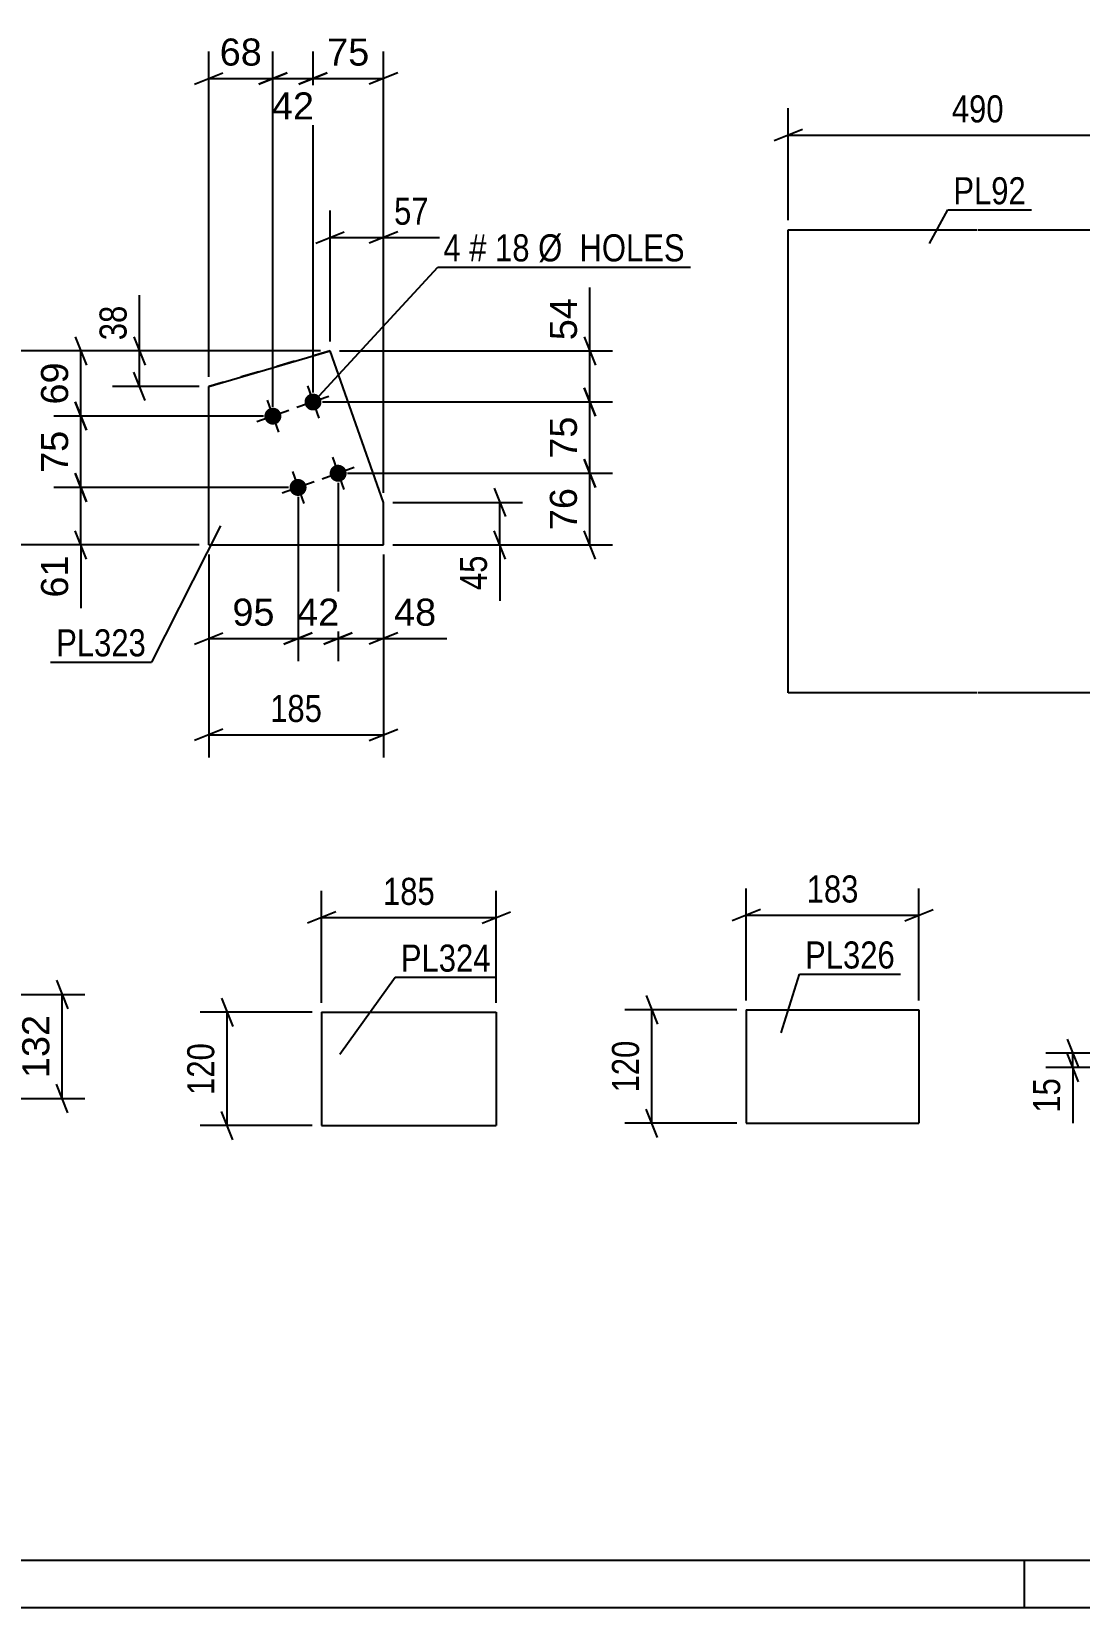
# Model space of a CAD drawing. Header units: millimetres. Extents: x 0 to 420, y 0 to 297.
# Drawn here: x 104.9 to 215.8, y 0 to 166.7 of the extents above; entities that cross this region are included whole.
import ezdxf

# ---------------------------------------------------------------- set-up
doc = ezdxf.new("R2010")
doc.units = ezdxf.units.MM
doc.linetypes.add('DXK_LINE_DOT2', pattern=[3.9198, 1.9599, -1.9599])
doc.styles.add('Arial', font='ARIAL.TTF', dxfattribs={"height": 0.2})
doc.styles.add('Arial Narrow', font='ARIALN.TTF', dxfattribs={"height": 0.2})

# ---------------------------------------------------------------- blocks, each defined once
blk = doc.blocks.new('Unknown-284928470-1132')
at = {"color": 5, "linetype": 'Continuous'}
for p, q in [((5, 5), (415, 5)), ((210, 0), (210, 5)), ((0, 0), (420, 0))]:
    blk.add_line(p, q, dxfattribs=at)
blk = doc.blocks.new('Part-284928470-2179 - 2163')
at = {"color": 2, "linetype": 'Continuous'}
for p, q in [((185.01, 96.74), (185.01, 145.74)), ((185.01, 145.74), (205.01, 145.74)), ((205.11, 145.74), (225.11, 145.74)), ((225.11, 145.74), (225.11, 96.74)), ((205.01, 96.74), (185.01, 96.74)), ((225.11, 96.74), (205.11, 96.74))]:
    blk.add_line(p, q, dxfattribs=at)
blk = doc.blocks.new('Part-284928470-2223 - 2207')
at = {"color": 2, "linetype": 'Continuous'}
for p, q in [((180.56, 63.22), (180.56, 51.22)), ((180.56, 63.22), (198.83, 63.22)), ((198.83, 63.22), (198.83, 51.22)), ((180.56, 51.22), (198.83, 51.22))]:
    blk.add_line(p, q, dxfattribs=at)
blk = doc.blocks.new('Part-284928470-2266 - 2250')
at = {"color": 2, "linetype": 'Continuous'}
for p, q in [((135.61, 62.97), (135.61, 50.97)), ((135.61, 62.97), (154.11, 62.97)), ((154.11, 62.97), (154.11, 50.97)), ((135.61, 50.97), (154.11, 50.97))]:
    blk.add_line(p, q, dxfattribs=at)
blk = doc.blocks.new('Part-284928470-2538 - 2522')
at = {"color": 2, "linetype": 'Continuous'}
for p, q in [((123.67, 129.17), (136.51, 132.92)), ((142.17, 116.89), (136.51, 132.92)), ((123.67, 112.4), (123.67, 129.17)), ((142.17, 112.4), (142.17, 116.89)), ((123.67, 112.4), (142.17, 112.4))]:
    blk.add_line(p, q, dxfattribs=at)
at = {"color": 7, "linetype": 'DXK_LINE_DOT2'}
for p, q in [((136.51, 132.92), (123.67, 129.17)), ((123.67, 112.4), (142.17, 112.4))]:
    blk.add_line(p, q, dxfattribs=at)
blk = doc.blocks.new('Bolt-284928470-2543 - 2522')
at = {"linetype": 'Continuous'}
for points in [[(134.43, 128.37), (134.61, 128.41), (134.8, 128.41), (134.98, 128.37), (135.16, 128.3), (135.31, 128.19), (135.43, 128.05), (135.53, 127.88), (135.59, 127.7), (135.61, 127.52), (135.59, 127.33), (135.53, 127.15), (135.44, 126.99), (135.31, 126.85), (135.16, 126.74), (134.99, 126.66), (134.8, 126.62), (134.61, 126.62), (134.43, 126.66), (134.26, 126.73), (134.11, 126.85), (133.98, 126.98), (133.89, 127.15), (133.83, 127.33), (133.81, 127.51), (133.83, 127.7), (133.88, 127.88), (133.98, 128.04), (134.1, 128.18), (134.26, 128.29)], [(130.18, 126.87), (130.37, 126.91), (130.56, 126.91), (130.74, 126.87), (130.91, 126.8), (131.06, 126.69), (131.19, 126.55), (131.29, 126.38), (131.34, 126.21), (131.36, 126.02), (131.34, 125.83), (131.29, 125.65), (131.19, 125.49), (131.07, 125.35), (130.92, 125.24), (130.74, 125.16), (130.56, 125.12), (130.37, 125.12), (130.19, 125.16), (130.02, 125.24), (129.86, 125.35), (129.74, 125.49), (129.64, 125.65), (129.58, 125.83), (129.56, 126.01), (129.58, 126.2), (129.64, 126.38), (129.73, 126.54), (129.86, 126.68), (130.01, 126.8)], [(137.09, 120.83), (137.27, 120.87), (137.46, 120.87), (137.65, 120.83), (137.82, 120.75), (137.97, 120.64), (138.1, 120.5), (138.19, 120.34), (138.25, 120.16), (138.27, 119.97), (138.25, 119.79), (138.19, 119.61), (138.1, 119.44), (137.97, 119.3), (137.82, 119.19), (137.65, 119.12), (137.47, 119.08), (137.28, 119.08), (137.09, 119.12), (136.92, 119.19), (136.77, 119.3), (136.64, 119.44), (136.55, 119.6), (136.49, 119.78), (136.47, 119.97), (136.49, 120.16), (136.55, 120.34), (136.64, 120.5), (136.77, 120.64), (136.92, 120.75)], [(132.85, 119.33), (133.03, 119.37), (133.22, 119.37), (133.4, 119.33), (133.58, 119.25), (133.73, 119.14), (133.85, 119), (133.95, 118.84), (134.01, 118.66), (134.03, 118.48), (134.01, 118.29), (133.95, 118.11), (133.86, 117.95), (133.73, 117.81), (133.58, 117.69), (133.41, 117.62), (133.22, 117.58), (133.04, 117.58), (132.85, 117.62), (132.68, 117.69), (132.53, 117.8), (132.4, 117.94), (132.31, 118.11), (132.25, 118.28), (132.23, 118.47), (132.25, 118.66), (132.3, 118.84), (132.4, 119), (132.52, 119.14), (132.68, 119.25)]]:
    blk.add_hatch(color=1, dxfattribs=at).paths.add_polyline_path(points)
at = {"color": 1, "linetype": 'Continuous'}
for p, q in [((134.11, 129.21), (135.31, 125.82)), ((129.86, 127.71), (131.06, 124.32)), ((136.4, 128.11), (133.01, 126.92)), ((132.16, 126.62), (128.77, 125.42)), ((132.53, 120.17), (133.73, 116.78)), ((139.07, 120.57), (135.67, 119.37)), ((136.77, 121.67), (137.97, 118.27)), ((134.82, 119.07), (131.43, 117.87))]:
    blk.add_line(p, q, dxfattribs=at)
blk = doc.blocks.new('StraightDimension-284928470-1587 - 1568')
at = {"color": 7, "linetype": 'Continuous'}
for p, q in [((107.55, 66.34), (108.75, 63.34)), ((98.95, 64.84), (110.55, 64.84)), ((108.15, 53.84), (108.15, 64.84)), ((108.75, 52.34), (107.55, 55.34)), ((94.95, 53.84), (110.55, 53.84))]:
    blk.add_line(p, q, dxfattribs=at)
at = {"color": 0}
blk.add_wipeout([(107.4, 63.27), (103.2, 63.27), (103.2, 55.4), (107.4, 55.4)], dxfattribs=at)
at = {"color": 3, "style": 'Arial'}
blk.add_text('132', height=2.865, rotation=90.0002, dxfattribs=at).set_placement((106.8, 56))
blk = doc.blocks.new('StraightDimension-284928470-2142 - 2104')
at = {"color": 7, "linetype": 'Continuous'}
for p, q in [((214.53, 60.12), (215.73, 57.12)), ((224.13, 58.62), (212.28, 58.62)), ((215.73, 55.62), (214.53, 58.62)), ((215.13, 57.12), (215.13, 58.62)), ((225.63, 57.12), (212.28, 57.12))]:
    blk.add_line(p, q, dxfattribs=at)
at = {"color": 0}
blk.add_wipeout([(214.38, 56.6), (210.18, 56.6), (210.18, 51.74), (214.38, 51.74)], dxfattribs=at)
at = {"color": 7, "linetype": 'Continuous'}
blk.add_line((215.13, 57.12), (215.13, 51.22), dxfattribs=at)
blk.add_line((215.13, 57.12), (215.13, 51.22), dxfattribs=at)
at = {"color": 3, "style": 'Arial Narrow'}
blk.add_text('15', height=2.863, rotation=90.0002, dxfattribs=at).set_placement((213.78, 52.34))
blk = doc.blocks.new('StraightDimension-284928470-2193 - 2163')
at = {"color": 7, "linetype": 'Continuous'}
for p, q in [((185.01, 146.74), (185.01, 158.59)), ((225.11, 146.74), (225.11, 158.59)), ((186.51, 156.34), (183.51, 155.14)), ((185.01, 155.74), (225.11, 155.74)), ((223.61, 155.14), (226.61, 156.34))]:
    blk.add_line(p, q, dxfattribs=at)
at = {"color": 0}
blk.add_wipeout([(208.4, 156.49), (208.4, 160.69), (201.72, 160.69), (201.72, 156.49)], dxfattribs=at)
at = {"color": 3, "style": 'Arial Narrow'}
blk.add_text('490', height=2.863, dxfattribs=at).set_placement((202.32, 157.09))
blk = doc.blocks.new('StraightDimension-284928470-2225 - 2207')
at = {"color": 7, "linetype": 'Continuous'}
for p, q in [((169.96, 64.72), (171.16, 61.72)), ((179.56, 63.22), (167.71, 63.22)), ((170.56, 51.22), (170.56, 63.22)), ((171.16, 49.72), (169.96, 52.72)), ((179.56, 51.22), (167.71, 51.22))]:
    blk.add_line(p, q, dxfattribs=at)
at = {"color": 0}
blk.add_wipeout([(169.81, 60.57), (165.61, 60.57), (165.61, 53.88), (169.81, 53.88)], dxfattribs=at)
at = {"color": 3, "style": 'Arial Narrow'}
blk.add_text('120', height=2.863, rotation=90.0002, dxfattribs=at).set_placement((169.21, 54.48))
blk = doc.blocks.new('StraightDimension-284928470-2236 - 2207')
at = {"color": 7, "linetype": 'Continuous'}
for p, q in [((180.56, 64.22), (180.56, 76.07)), ((198.83, 64.22), (198.83, 76.07)), ((182.06, 73.82), (179.06, 72.62)), ((197.33, 72.62), (200.33, 73.82)), ((180.56, 73.22), (198.83, 73.22))]:
    blk.add_line(p, q, dxfattribs=at)
at = {"color": 0}
blk.add_wipeout([(193.04, 73.97), (193.04, 78.17), (186.36, 78.17), (186.36, 73.97)], dxfattribs=at)
at = {"color": 3, "style": 'Arial Narrow'}
blk.add_text('183', height=2.863, dxfattribs=at).set_placement((186.96, 74.57))
blk = doc.blocks.new('StraightDimension-284928470-2268 - 2250')
at = {"color": 7, "linetype": 'Continuous'}
for p, q in [((125.01, 64.47), (126.21, 61.47)), ((134.61, 62.97), (122.76, 62.97)), ((125.61, 50.97), (125.61, 62.97)), ((126.21, 49.47), (125.01, 52.47)), ((134.61, 50.97), (122.76, 50.97))]:
    blk.add_line(p, q, dxfattribs=at)
at = {"color": 0}
blk.add_wipeout([(124.86, 60.31), (120.66, 60.31), (120.66, 53.62), (124.86, 53.62)], dxfattribs=at)
at = {"color": 3, "style": 'Arial Narrow'}
blk.add_text('120', height=2.863, rotation=90.0002, dxfattribs=at).set_placement((124.26, 54.22))
blk = doc.blocks.new('StraightDimension-284928470-2279 - 2250')
at = {"color": 7, "linetype": 'Continuous'}
for p, q in [((135.61, 63.97), (135.61, 75.82)), ((154.11, 63.97), (154.11, 75.82)), ((137.11, 73.57), (134.11, 72.37)), ((152.61, 72.37), (155.61, 73.57)), ((135.61, 72.97), (154.11, 72.97))]:
    blk.add_line(p, q, dxfattribs=at)
at = {"color": 0}
blk.add_wipeout([(148.2, 73.72), (148.2, 77.92), (141.52, 77.92), (141.52, 73.72)], dxfattribs=at)
at = {"color": 3, "style": 'Arial Narrow'}
blk.add_text('185', height=2.863, dxfattribs=at).set_placement((142.12, 74.32))
blk = doc.blocks.new('StraightDimension-284928470-2656 - 2522')
at = {"color": 7, "linetype": 'Continuous'}
for p, q in [((163.39, 121.47), (164.59, 118.47)), ((138.37, 119.97), (166.39, 119.97)), ((163.99, 112.4), (163.99, 119.97)), ((164.59, 110.9), (163.39, 113.9)), ((143.17, 112.4), (166.39, 112.4))]:
    blk.add_line(p, q, dxfattribs=at)
at = {"color": 0}
blk.add_wipeout([(163.24, 119.01), (159.04, 119.01), (159.04, 113.36), (163.24, 113.36)], dxfattribs=at)
at = {"color": 3, "style": 'Arial'}
blk.add_text('76', height=2.865, rotation=90.0002, dxfattribs=at).set_placement((162.64, 113.96))
blk = doc.blocks.new('StraightDimension-284928470-2545 - 2522')
at = {"color": 7, "linetype": 'Continuous'}
for p, q in [((136.51, 133.92), (136.51, 147.77)), ((142.17, 117.89), (142.17, 147.77)), ((135.01, 144.32), (138.01, 145.52)), ((143.67, 145.52), (140.67, 144.32)), ((136.51, 144.92), (142.17, 144.92))]:
    blk.add_line(p, q, dxfattribs=at)
at = {"color": 0}
blk.add_wipeout([(147.55, 145.67), (147.55, 149.87), (142.69, 149.87), (142.69, 145.67)], dxfattribs=at)
at = {"color": 7, "linetype": 'Continuous'}
blk.add_line((142.17, 144.92), (148.08, 144.92), dxfattribs=at)
blk.add_line((142.17, 144.92), (148.08, 144.92), dxfattribs=at)
at = {"color": 3, "style": 'Arial Narrow'}
blk.add_text('57', height=2.863, dxfattribs=at).set_placement((143.29, 146.27))
blk = doc.blocks.new('StraightDimension-284928470-2570 - 2522')
at = {"color": 7, "linetype": 'Continuous'}
for p, q in [((153.87, 118.39), (155.07, 115.39)), ((143.17, 116.89), (156.87, 116.89)), ((154.47, 112.4), (154.47, 116.89)), ((155.07, 110.9), (153.87, 113.9)), ((143.17, 112.4), (156.87, 112.4))]:
    blk.add_line(p, q, dxfattribs=at)
at = {"color": 0}
blk.add_wipeout([(153.72, 111.88), (149.52, 111.88), (149.52, 107.02), (153.72, 107.02)], dxfattribs=at)
at = {"color": 7, "linetype": 'Continuous'}
blk.add_line((154.47, 112.4), (154.47, 106.5), dxfattribs=at)
blk.add_line((154.47, 112.4), (154.47, 106.5), dxfattribs=at)
at = {"color": 3, "style": 'Arial Narrow'}
blk.add_text('45', height=2.863, rotation=90.0002, dxfattribs=at).set_placement((153.12, 107.62))
blk = doc.blocks.new('StraightDimension-284928470-2556 - 2522')
at = {"color": 7, "linetype": 'Continuous'}
for p, q in [((123.67, 111.4), (123.67, 89.92)), ((142.17, 111.4), (142.17, 89.92)), ((125.17, 92.92), (122.17, 91.72)), ((123.67, 92.32), (142.17, 92.32)), ((140.67, 91.72), (143.67, 92.92))]:
    blk.add_line(p, q, dxfattribs=at)
at = {"color": 0}
blk.add_wipeout([(136.26, 93.07), (136.26, 97.27), (129.58, 97.27), (129.58, 93.07)], dxfattribs=at)
at = {"color": 3, "style": 'Arial Narrow'}
blk.add_text('185', height=2.863, dxfattribs=at).set_placement((130.18, 93.67))
blk = doc.blocks.new('StraightDimension-284928470-2561 - 2522')
at = {"color": 7, "linetype": 'Continuous'}
for p, q in [((115.73, 134.42), (116.93, 131.42)), ((135.51, 132.92), (113.48, 132.92)), ((116.33, 129.17), (116.33, 132.92)), ((116.93, 127.67), (115.73, 130.67)), ((122.67, 129.17), (113.48, 129.17))]:
    blk.add_line(p, q, dxfattribs=at)
at = {"color": 0}
blk.add_wipeout([(115.58, 138.31), (111.38, 138.31), (111.38, 133.45), (115.58, 133.45)], dxfattribs=at)
at = {"color": 7, "linetype": 'Continuous'}
blk.add_line((116.33, 132.92), (116.33, 138.83), dxfattribs=at)
blk.add_line((116.33, 132.92), (116.33, 138.83), dxfattribs=at)
at = {"color": 3, "style": 'Arial Narrow'}
blk.add_text('38', height=2.863, rotation=90.0002, dxfattribs=at).set_placement((114.98, 134.05))
blk = doc.blocks.new('StraightDimension-284928470-2577 - 2522')
at = {"color": 7, "linetype": 'Continuous'}
for p, q in [((109.54, 134.42), (110.74, 131.42)), ((135.51, 132.92), (107.29, 132.92)), ((110.14, 126.02), (110.14, 132.92)), ((110.74, 124.52), (109.54, 127.52)), ((129.46, 126.02), (107.29, 126.02))]:
    blk.add_line(p, q, dxfattribs=at)
at = {"color": 0}
blk.add_wipeout([(109.39, 132.29), (105.19, 132.29), (105.19, 126.65), (109.39, 126.65)], dxfattribs=at)
at = {"color": 3, "style": 'Arial'}
blk.add_text('69', height=2.865, rotation=90.0002, dxfattribs=at).set_placement((108.79, 127.25))
blk = doc.blocks.new('StraightDimension-284928470-2585 - 2522')
at = {"color": 7, "linetype": 'Continuous'}
for p, q in [((109.54, 127.52), (110.74, 124.52)), ((129.46, 126.02), (107.29, 126.02)), ((110.14, 118.47), (110.14, 126.02)), ((132.13, 118.47), (107.29, 118.47)), ((110.74, 116.97), (109.54, 119.97))]:
    blk.add_line(p, q, dxfattribs=at)
at = {"color": 0}
blk.add_wipeout([(109.39, 125.07), (105.19, 125.07), (105.19, 119.42), (109.39, 119.42)], dxfattribs=at)
at = {"color": 3, "style": 'Arial'}
blk.add_text('75', height=2.865, rotation=90.0002, dxfattribs=at).set_placement((108.79, 120.02))
blk = doc.blocks.new('StraightDimension-284928470-2593 - 2522')
at = {"color": 7, "linetype": 'Continuous'}
for p, q in [((132.13, 118.47), (107.29, 118.47)), ((109.54, 119.97), (110.74, 116.97)), ((110.14, 112.4), (110.14, 118.47)), ((110.74, 110.9), (109.54, 113.9)), ((122.67, 112.4), (107.29, 112.4))]:
    blk.add_line(p, q, dxfattribs=at)
at = {"color": 0}
blk.add_wipeout([(109.39, 111.88), (105.19, 111.88), (105.19, 106.23), (109.39, 106.23)], dxfattribs=at)
at = {"color": 7, "linetype": 'Continuous'}
blk.add_line((110.14, 112.4), (110.14, 105.7), dxfattribs=at)
blk.add_line((110.14, 112.4), (110.14, 105.7), dxfattribs=at)
at = {"color": 3, "style": 'Arial'}
blk.add_text('61', height=2.865, rotation=90.0002, dxfattribs=at).set_placement((108.79, 106.83))
blk = doc.blocks.new('StraightDimension-284928470-2600 - 2522')
at = {"color": 7, "linetype": 'Continuous'}
for p, q in [((134.71, 128.52), (134.71, 164.6)), ((142.17, 117.89), (142.17, 164.6)), ((133.21, 161.15), (136.21, 162.35)), ((134.71, 161.75), (142.17, 161.75)), ((143.67, 162.35), (140.67, 161.15))]:
    blk.add_line(p, q, dxfattribs=at)
at = {"color": 0}
blk.add_wipeout([(141.26, 162.5), (141.26, 166.7), (135.61, 166.7), (135.61, 162.5)], dxfattribs=at)
at = {"color": 3, "style": 'Arial'}
blk.add_text('75', height=2.865, dxfattribs=at).set_placement((136.21, 163.1))
blk = doc.blocks.new('StraightDimension-284928470-2610 - 2522')
at = {"color": 7, "linetype": 'Continuous'}
for p, q in [((130.46, 127.02), (130.46, 164.15)), ((134.71, 128.52), (134.71, 164.15)), ((128.96, 161.15), (131.96, 162.35)), ((130.46, 161.75), (134.71, 161.75)), ((136.21, 162.35), (133.21, 161.15))]:
    blk.add_line(p, q, dxfattribs=at)
at = {"color": 0}
blk.add_wipeout([(135.41, 156.8), (135.41, 161), (129.76, 161), (129.76, 156.8)], dxfattribs=at)
at = {"color": 3, "style": 'Arial'}
blk.add_text('42', height=2.865, dxfattribs=at).set_placement((130.36, 157.4))
blk = doc.blocks.new('StraightDimension-284928470-2620 - 2522')
at = {"color": 7, "linetype": 'Continuous'}
for p, q in [((123.67, 130.17), (123.67, 164.6)), ((130.46, 127.02), (130.46, 164.6)), ((122.17, 161.15), (125.17, 162.35)), ((123.67, 161.75), (130.46, 161.75)), ((131.96, 162.35), (128.96, 161.15))]:
    blk.add_line(p, q, dxfattribs=at)
at = {"color": 0}
blk.add_wipeout([(129.89, 162.5), (129.89, 166.7), (124.24, 166.7), (124.24, 162.5)], dxfattribs=at)
at = {"color": 3, "style": 'Arial'}
blk.add_text('68', height=2.865, dxfattribs=at).set_placement((124.84, 163.1))
blk = doc.blocks.new('StraightDimension-284928470-2631 - 2522')
at = {"color": 7, "linetype": 'Continuous'}
for p, q in [((101.24, 131.42), (100.04, 134.42)), ((135.51, 132.92), (97.79, 132.92)), ((100.64, 112.4), (100.64, 132.92)), ((100.04, 113.9), (101.24, 110.9)), ((122.67, 112.4), (97.79, 112.4))]:
    blk.add_line(p, q, dxfattribs=at)
at = {"color": 0}
blk.add_wipeout([(99.89, 126.01), (95.69, 126.01), (95.69, 119.32), (99.89, 119.32)], dxfattribs=at)
at = {"color": 3, "style": 'Arial Narrow'}
blk.add_text('205', height=2.863, rotation=90.0002, dxfattribs=at).set_placement((99.29, 119.92))
blk = doc.blocks.new('StraightDimension-284928470-2640 - 2522')
at = {"color": 7, "linetype": 'Continuous'}
for p, q in [((163.39, 134.42), (164.59, 131.42)), ((137.51, 132.92), (166.39, 132.92)), ((163.99, 127.52), (163.99, 132.92)), ((164.59, 126.02), (163.39, 129.02)), ((135.71, 127.52), (166.39, 127.52))]:
    blk.add_line(p, q, dxfattribs=at)
at = {"color": 0}
blk.add_wipeout([(163.24, 139.1), (159.04, 139.1), (159.04, 133.45), (163.24, 133.45)], dxfattribs=at)
at = {"color": 7, "linetype": 'Continuous'}
blk.add_line((163.99, 132.92), (163.99, 139.62), dxfattribs=at)
blk.add_line((163.99, 132.92), (163.99, 139.62), dxfattribs=at)
at = {"color": 3, "style": 'Arial'}
blk.add_text('54', height=2.865, rotation=90.0002, dxfattribs=at).set_placement((162.64, 134.05))
blk = doc.blocks.new('StraightDimension-284928470-2648 - 2522')
at = {"color": 7, "linetype": 'Continuous'}
for p, q in [((163.39, 129.02), (164.59, 126.02)), ((135.71, 127.52), (166.39, 127.52)), ((163.99, 119.97), (163.99, 127.52)), ((164.59, 118.47), (163.39, 121.47)), ((138.37, 119.97), (166.39, 119.97))]:
    blk.add_line(p, q, dxfattribs=at)
at = {"color": 0}
blk.add_wipeout([(163.24, 126.57), (159.04, 126.57), (159.04, 120.92), (163.24, 120.92)], dxfattribs=at)
at = {"color": 3, "style": 'Arial'}
blk.add_text('75', height=2.865, rotation=90.0002, dxfattribs=at).set_placement((162.64, 121.52))
blk = doc.blocks.new('StraightDimension-284928470-2663 - 2522')
at = {"color": 7, "linetype": 'Continuous'}
for p, q in [((137.37, 118.97), (137.37, 100.1)), ((142.17, 111.4), (142.17, 100.1)), ((135.87, 101.9), (138.87, 103.1)), ((137.37, 102.5), (142.17, 102.5)), ((143.67, 103.1), (140.67, 101.9))]:
    blk.add_line(p, q, dxfattribs=at)
at = {"color": 0}
blk.add_wipeout([(148.34, 103.25), (148.34, 107.45), (142.69, 107.45), (142.69, 103.25)], dxfattribs=at)
at = {"color": 7, "linetype": 'Continuous'}
blk.add_line((142.17, 102.5), (148.87, 102.5), dxfattribs=at)
blk.add_line((142.17, 102.5), (148.87, 102.5), dxfattribs=at)
at = {"color": 3, "style": 'Arial'}
blk.add_text('48', height=2.865, dxfattribs=at).set_placement((143.29, 103.85))
blk = doc.blocks.new('StraightDimension-284928470-2669 - 2522')
at = {"color": 7, "linetype": 'Continuous'}
for p, q in [((137.37, 118.97), (137.37, 100.1)), ((133.13, 117.47), (133.13, 100.1)), ((131.63, 101.9), (134.63, 103.1)), ((133.13, 102.5), (137.37, 102.5)), ((138.87, 103.1), (135.87, 101.9))]:
    blk.add_line(p, q, dxfattribs=at)
at = {"color": 0}
blk.add_wipeout([(138.07, 103.25), (138.07, 107.45), (132.43, 107.45), (132.43, 103.25)], dxfattribs=at)
at = {"color": 3, "style": 'Arial'}
blk.add_text('42', height=2.865, dxfattribs=at).set_placement((133.03, 103.85))
blk = doc.blocks.new('StraightDimension-284928470-2677 - 2522')
at = {"color": 7, "linetype": 'Continuous'}
for p, q in [((133.13, 117.47), (133.13, 100.1)), ((123.67, 111.4), (123.67, 100.1)), ((122.17, 101.9), (125.17, 103.1)), ((123.67, 102.5), (133.13, 102.5)), ((134.63, 103.1), (131.63, 101.9))]:
    blk.add_line(p, q, dxfattribs=at)
at = {"color": 0}
blk.add_wipeout([(131.22, 103.25), (131.22, 107.45), (125.58, 107.45), (125.58, 103.25)], dxfattribs=at)
at = {"color": 3, "style": 'Arial'}
blk.add_text('95', height=2.865, dxfattribs=at).set_placement((126.18, 103.85))
blk = doc.blocks.new('Mark-284928470-2175 - 2163')
at = {"color": 0}
blk.add_wipeout([(210.16, 148.43), (210.16, 151.43), (202.48, 151.43), (202.48, 148.43)], dxfattribs=at)
blk.add_wipeout([(210.16, 148.43), (210.16, 151.43), (202.48, 151.43), (202.48, 148.43)], dxfattribs=at)
at = {"color": 30, "linetype": 'Continuous'}
for p, q in [((199.94, 144.28), (201.88, 147.83)), ((201.88, 147.83), (210.76, 147.83))]:
    blk.add_line(p, q, dxfattribs=at)
at = {"color": 3, "style": 'Arial Narrow'}
blk.add_text('PL92', height=2.863, dxfattribs=at).set_placement((202.48, 148.43))
blk = doc.blocks.new('Mark-284928470-2219 - 2207')
at = {"color": 0}
blk.add_wipeout([(196.29, 67.59), (196.29, 70.59), (186.79, 70.59), (186.79, 67.59)], dxfattribs=at)
blk.add_wipeout([(196.29, 67.59), (196.29, 70.59), (186.79, 70.59), (186.79, 67.59)], dxfattribs=at)
at = {"color": 30, "linetype": 'Continuous'}
for p, q in [((184.25, 60.8), (186.19, 66.99)), ((186.19, 66.99), (196.89, 66.99))]:
    blk.add_line(p, q, dxfattribs=at)
at = {"color": 3, "style": 'Arial Narrow'}
blk.add_text('PL326', height=2.863, dxfattribs=at).set_placement((186.79, 67.59))
blk = doc.blocks.new('Mark-284928470-2262 - 2250')
at = {"color": 0}
blk.add_wipeout([(153.52, 67.26), (153.52, 70.26), (144.01, 70.26), (144.01, 67.26)], dxfattribs=at)
blk.add_wipeout([(153.52, 67.26), (153.52, 70.26), (144.01, 70.26), (144.01, 67.26)], dxfattribs=at)
at = {"color": 30, "linetype": 'Continuous'}
for p, q in [((137.54, 58.53), (143.41, 66.66)), ((143.41, 66.66), (154.12, 66.66))]:
    blk.add_line(p, q, dxfattribs=at)
at = {"color": 3, "style": 'Arial Narrow'}
blk.add_text('PL324', height=2.863, dxfattribs=at).set_placement((144.01, 67.26))
blk = doc.blocks.new('Mark-284928470-2534 - 2522')
at = {"color": 0}
blk.add_wipeout([(117.03, 100.61), (117.03, 103.61), (107.53, 103.61), (107.53, 100.61)], dxfattribs=at)
blk.add_wipeout([(117.03, 100.61), (117.03, 103.61), (107.53, 103.61), (107.53, 100.61)], dxfattribs=at)
at = {"color": 30, "linetype": 'Continuous'}
for p in [(124.93, 114.42), (106.93, 100.01)]:
    blk.add_line(p, (117.63, 100.01), dxfattribs=at)
at = {"color": 3, "style": 'Arial Narrow'}
blk.add_text('PL323', height=2.863, dxfattribs=at).set_placement((107.53, 100.61))
blk = doc.blocks.new('Mark-284928470-2539 - 2522')
at = {"color": 0}
for points in [[(150.35, 142.39), (150.35, 145.39), (148.52, 145.39), (148.52, 142.39)], [(153.08, 142.39), (153.08, 145.39), (151.25, 145.39), (151.25, 142.39)], [(157.64, 142.39), (157.64, 145.39), (153.98, 145.39), (153.98, 142.39)], [(174.06, 142.39), (174.06, 145.39), (158.54, 145.39), (158.54, 142.39)]]:
    blk.add_wipeout(points, dxfattribs=at)
for points in [[(150.35, 142.39), (150.35, 145.39), (148.52, 145.39), (148.52, 142.39)], [(153.08, 142.39), (153.08, 145.39), (151.25, 145.39), (151.25, 142.39)], [(157.64, 142.39), (157.64, 145.39), (153.98, 145.39), (153.98, 142.39)], [(174.06, 142.39), (174.06, 145.39), (158.54, 145.39), (158.54, 142.39)]]:
    blk.add_wipeout(points, dxfattribs=at)
at = {"color": 7, "linetype": 'Continuous'}
for p, q in [((134.95, 127.72), (147.92, 141.79)), ((147.92, 141.79), (174.66, 141.79))]:
    blk.add_line(p, q, dxfattribs=at)
at = {"color": 3, "style": 'Arial Narrow'}
for s, height, p in [('4', 2.86, (148.52, 142.39)), ('#', 2.86, (151.25, 142.39)), ('18', 2.863, (153.98, 142.39)), ('Ø  HOLES', 2.863, (158.54, 142.39))]:
    blk.add_text(s, height=height, dxfattribs=at).set_placement(p)

msp = doc.modelspace()

# ---------------------------------------------------------------- block references
for name in ['Unknown-284928470-1132', 'Part-284928470-2179 - 2163', 'Part-284928470-2538 - 2522', 'Bolt-284928470-2543 - 2522', 'Part-284928470-2266 - 2250', 'Part-284928470-2223 - 2207']:
    msp.add_blockref(name, (0, 0))

# ---------------------------------------------------------------- next in the draw order: block references
for name in ['StraightDimension-284928470-2193 - 2163', 'StraightDimension-284928470-2656 - 2522', 'StraightDimension-284928470-1587 - 1568', 'StraightDimension-284928470-2268 - 2250', 'StraightDimension-284928470-2225 - 2207', 'StraightDimension-284928470-2142 - 2104']:
    msp.add_blockref(name, (0, 0))

# ---------------------------------------------------------------- next in the draw order: block references
for name in ['Mark-284928470-2175 - 2163', 'StraightDimension-284928470-2545 - 2522', 'StraightDimension-284928470-2279 - 2250', 'StraightDimension-284928470-2236 - 2207']:
    msp.add_blockref(name, (0, 0))

# ---------------------------------------------------------------- next in the draw order: block references
for name in ['StraightDimension-284928470-2561 - 2522', 'StraightDimension-284928470-2570 - 2522', 'Mark-284928470-2262 - 2250', 'Mark-284928470-2219 - 2207']:
    msp.add_blockref(name, (0, 0))

# ---------------------------------------------------------------- next in the draw order: block references
for name in ['StraightDimension-284928470-2577 - 2522', 'StraightDimension-284928470-2556 - 2522']:
    msp.add_blockref(name, (0, 0))

# ---------------------------------------------------------------- next in the draw order: block references
for name in ['StraightDimension-284928470-2600 - 2522', 'StraightDimension-284928470-2585 - 2522']:
    msp.add_blockref(name, (0, 0))

# ---------------------------------------------------------------- next in the draw order: block references
for name in ['StraightDimension-284928470-2610 - 2522', 'StraightDimension-284928470-2593 - 2522']:
    msp.add_blockref(name, (0, 0))

# ---------------------------------------------------------------- next in the draw order: block references
msp.add_blockref('StraightDimension-284928470-2620 - 2522', (0, 0))

# ---------------------------------------------------------------- next in the draw order: block references
msp.add_blockref('StraightDimension-284928470-2631 - 2522', (0, 0))

# ---------------------------------------------------------------- next in the draw order: block references
msp.add_blockref('StraightDimension-284928470-2640 - 2522', (0, 0))

# ---------------------------------------------------------------- next in the draw order: block references
msp.add_blockref('StraightDimension-284928470-2648 - 2522', (0, 0))

# ---------------------------------------------------------------- next in the draw order: block references
for name in ['Mark-284928470-2539 - 2522', 'StraightDimension-284928470-2663 - 2522']:
    msp.add_blockref(name, (0, 0))

# ---------------------------------------------------------------- next in the draw order: block references
msp.add_blockref('StraightDimension-284928470-2669 - 2522', (0, 0))

# ---------------------------------------------------------------- next in the draw order: block references
msp.add_blockref('StraightDimension-284928470-2677 - 2522', (0, 0))

# ---------------------------------------------------------------- next in the draw order: block references
msp.add_blockref('Mark-284928470-2534 - 2522', (0, 0))

doc.saveas('drawing.dxf')
